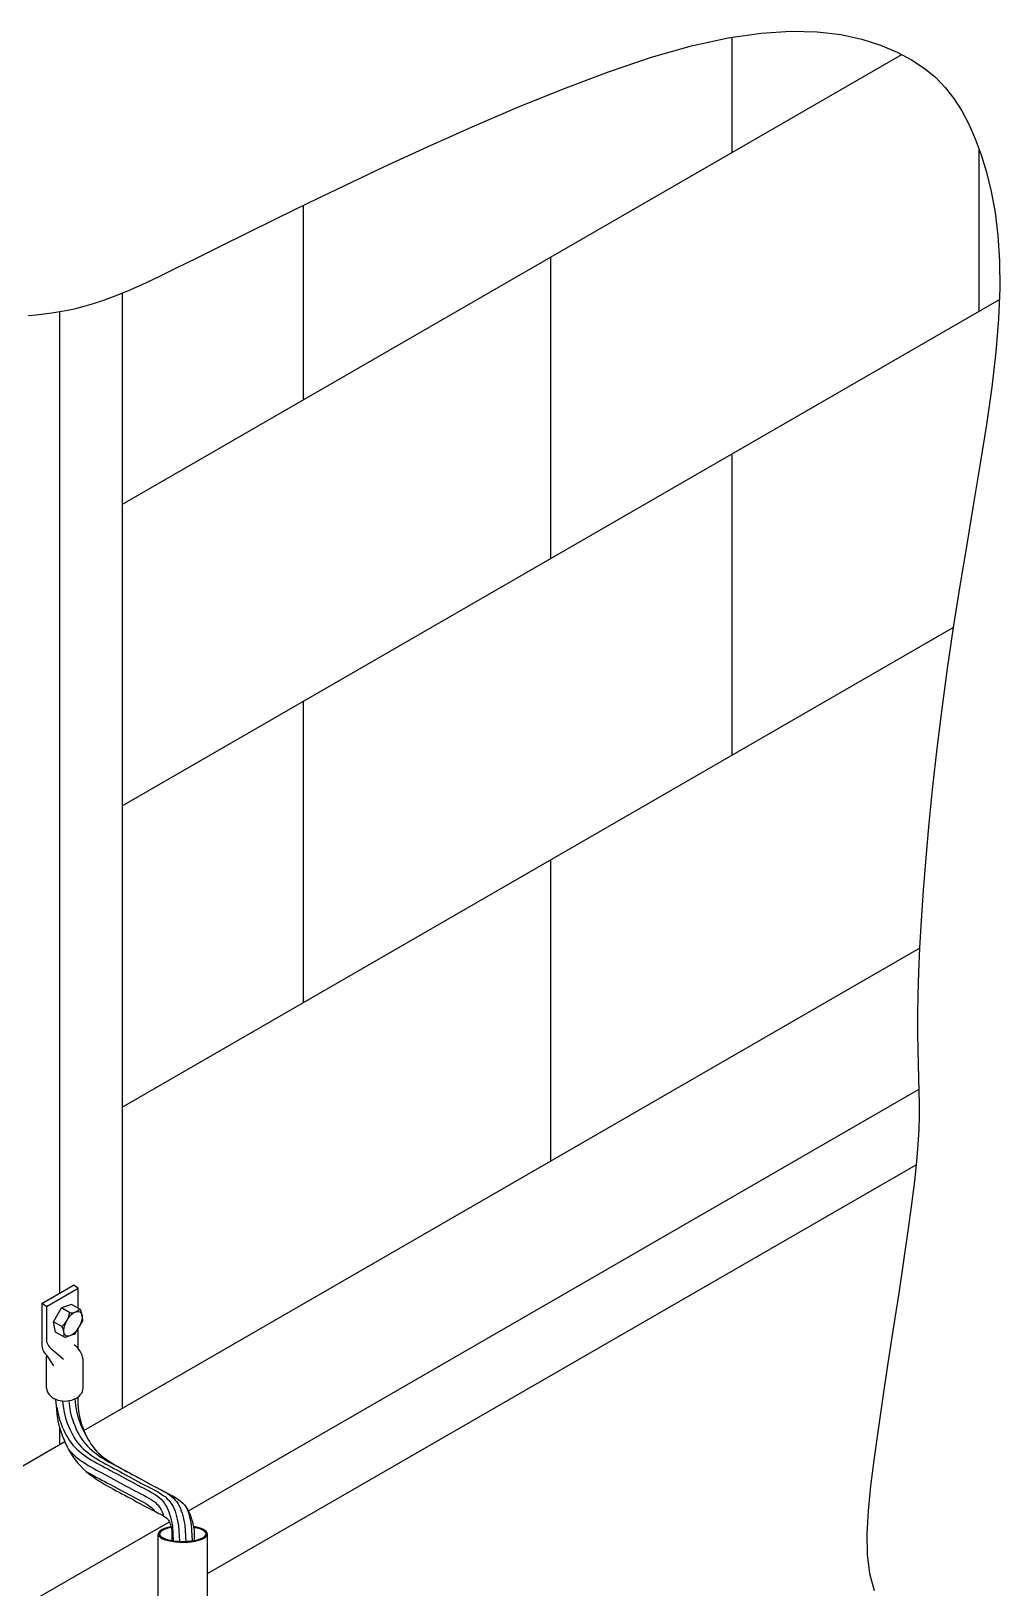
# Model space of a CAD drawing. Header units: millimetres. Extents: x -5253.2 to -5234.9, y -4643.3 to -4625.2.
# Drawn here: x -5244.21 to -5238.65, y -4634.15 to -4625.21 of the extents above; entities that cross this region are included whole.
import ezdxf

# ---------------------------------------------------------------- set-up
doc = ezdxf.new("R2010")
doc.units = ezdxf.units.MM
doc.header["$LTSCALE"] = 10
doc.layers.add('Termotécnica', color=7, linetype='Continuous')

msp = doc.modelspace()

# ---------------------------------------------------------------- linework, layer by layer
at = {"layer": 'Termotécnica', "color": 2}
for p, q in [((-5240.1901, -4625.9029), (-5240.1901, -4625.2413)), ((-5243.6905, -4627.9239), (-5239.216, -4625.3405)), ((-5238.7717, -4626.8152), (-5238.7717, -4625.8857)), ((-5242.6515, -4627.324), (-5242.6515, -4626.2069)), ((-5241.2311, -4628.2352), (-5241.2311, -4626.5039)), ((-5243.6925, -4629.6562), (-5238.6546, -4626.7476)), ((-5240.1901, -4629.3654), (-5240.1901, -4627.6341)), ((-5243.6925, -4631.3875), (-5238.9198, -4628.6319)), ((-5242.6515, -4630.7864), (-5242.6515, -4629.0552)), ((-5241.2311, -4631.6976), (-5241.2311, -4629.9664)), ((-5243.9124, -4633.2456), (-5239.1134, -4630.475)), ((-5243.3123, -4633.707), (-5239.1191, -4631.2861)), ((-5243.2015, -4634.068), (-5239.1326, -4631.7189)), ((-5244.126, -4633.0023), (-5244.126, -4632.8196)), ((-5243.9166, -4633.0023), (-5243.9166, -4632.838)), ((-5244.051, -4633.3257), (-5244.051, -4633.2306)), ((-5244.4096, -4633.5327), (-5244.0219, -4633.3089)), ((-5244.4938, -4634.3892), (-5243.4214, -4633.77)), ((-5243.4852, -4634.7728), (-5243.4852, -4633.8405)), ((-5243.2031, -4634.7713), (-5243.2031, -4633.8405))]:
    msp.add_line(p, q, dxfattribs=at)
at = {"layer": 'Termotécnica', "color": 3}
for p, q in [((-5243.6905, -4633.1175), (-5243.6905, -4626.7103)), ((-5244.051, -4632.4572), (-5244.051, -4626.8176)), ((-5244.0865, -4632.6207), (-5244.0409, -4632.5417)), ((-5243.9838, -4632.5219), (-5244.0409, -4632.5417)), ((-5243.9936, -4632.569), (-5244.0409, -4632.5417)), ((-5243.9323, -4632.5516), (-5243.9838, -4632.5219)), ((-5243.9179, -4632.6097), (-5243.9279, -4632.5578)), ((-5244.0751, -4632.68), (-5244.0865, -4632.6207)), ((-5244.0392, -4632.648), (-5244.0865, -4632.6207)), ((-5243.9612, -4632.6891), (-5243.9189, -4632.616)), ((-5244.0236, -4632.7098), (-5244.0751, -4632.68)), ((-5243.9661, -4632.6932), (-5244.016, -4632.7105)), ((-5243.4069, -4633.8214), (-5243.4069, -4633.8777)), ((-5243.2796, -4633.8182), (-5243.2796, -4633.8777))]:
    msp.add_line(p, q, dxfattribs=at)
at = {"layer": 'Termotécnica', "color": 2, "ltscale": 1.6}
for p, q in [((-5244.1541, -4632.5167), (-5243.9724, -4632.4118)), ((-5244.1262, -4632.5328), (-5243.9445, -4632.4279)), ((-5243.9445, -4632.4279), (-5243.9724, -4632.4118)), ((-5243.9445, -4632.5446), (-5243.9445, -4632.4279)), ((-5244.1541, -4632.5167), (-5244.1541, -4632.7531)), ((-5244.1262, -4632.5328), (-5244.1541, -4632.5167)), ((-5244.1262, -4632.5328), (-5244.1262, -4632.737)), ((-5243.9445, -4632.775), (-5243.9445, -4632.6602)), ((-5244.1269, -4632.8129), (-5244.0861, -4632.874)), ((-5244.0843, -4632.7876), (-5244.0291, -4632.836))]:
    msp.add_line(p, q, dxfattribs=at)
at = {"layer": 'Termotécnica', "color": 1}
for p, q in [((-5243.404, -4633.7957), (-5243.3989, -4633.879)), ((-5243.3682, -4633.7927), (-5243.3627, -4633.8826)), ((-5243.3324, -4633.7897), (-5243.3267, -4633.8827)), ((-5243.2965, -4633.7867), (-5243.2909, -4633.8794))]:
    msp.add_line(p, q, dxfattribs=at)
for points in [[(-5244.2303, -4626.8407), (-5244.1854, -4626.8361), (-5244.1405, -4626.8308), (-5244.0956, -4626.8246), (-5244.0507, -4626.8175), (-5244.0055, -4626.8094), (-5243.959, -4626.7996), (-5243.9098, -4626.7873), (-5243.8566, -4626.7718), (-5243.7981, -4626.7522), (-5243.7329, -4626.7278), (-5243.6598, -4626.6977), (-5243.5774, -4626.6612), (-5243.4844, -4626.6176), (-5243.3794, -4626.5666), (-5243.2608, -4626.5079), (-5243.1273, -4626.4414), (-5242.9773, -4626.3668), (-5242.8095, -4626.284), (-5242.6224, -4626.1927), (-5242.4145, -4626.0927), (-5242.1855, -4625.9844), (-5241.9398, -4625.871), (-5241.6829, -4625.7561), (-5241.4202, -4625.6436), (-5241.1574, -4625.537), (-5240.8998, -4625.4402), (-5240.6531, -4625.3569), (-5240.4226, -4625.2907), (-5240.2128, -4625.2446), (-5240.0234, -4625.2172), (-5239.8532, -4625.2064), (-5239.7008, -4625.2101), (-5239.5648, -4625.2261), (-5239.4441, -4625.2522), (-5239.3371, -4625.2864), (-5239.2426, -4625.3263), (-5239.1594, -4625.3705), (-5239.0862, -4625.4187), (-5239.0219, -4625.4717), (-5238.9654, -4625.5299), (-5238.9155, -4625.5937), (-5238.8711, -4625.6638), (-5238.8312, -4625.7406), (-5238.7945, -4625.8245), (-5238.7603, -4625.9163), (-5238.7292, -4626.0168), (-5238.702, -4626.127), (-5238.6798, -4626.248), (-5238.6635, -4626.3808), (-5238.654, -4626.5264), (-5238.6522, -4626.6857), (-5238.6591, -4626.8599), (-5238.6751, -4627.0493), (-5238.6991, -4627.2524), (-5238.7295, -4627.4668), (-5238.7646, -4627.6904), (-5238.8028, -4627.921), (-5238.8425, -4628.1562), (-5238.882, -4628.394), (-5238.9198, -4628.6319), (-5238.9545, -4628.8681), (-5238.9858, -4629.1004), (-5239.0137, -4629.3273), (-5239.0384, -4629.5468), (-5239.0598, -4629.7572), (-5239.0779, -4629.9567), (-5239.0929, -4630.1436), (-5239.1047, -4630.316), (-5239.1133, -4630.4727), (-5239.1193, -4630.6144), (-5239.1229, -4630.7424), (-5239.1245, -4630.8581), (-5239.1246, -4630.9626), (-5239.1236, -4631.0574), (-5239.1218, -4631.1436), (-5239.1197, -4631.2226), (-5239.1176, -4631.296), (-5239.1163, -4631.3671), (-5239.1163, -4631.4394), (-5239.1182, -4631.5166), (-5239.1228, -4631.6022), (-5239.1306, -4631.6998), (-5239.1424, -4631.8131), (-5239.1586, -4631.9456), (-5239.1798, -4632.0996), (-5239.2049, -4632.2714), (-5239.2329, -4632.4563), (-5239.2625, -4632.6492), (-5239.2926, -4632.8452), (-5239.3221, -4633.0394), (-5239.3496, -4633.2268), (-5239.3742, -4633.4027), (-5239.3945, -4633.5629), (-5239.4088, -4633.7081), (-5239.4157, -4633.8395), (-5239.4134, -4633.9586), (-5239.4003, -4634.0669), (-5239.3746, -4634.1658)], [(-5244.0671, -4633.1117), (-5244.0671, -4633.1117), (-5244.062, -4633.1432), (-5244.0563, -4633.1682), (-5244.0501, -4633.1887), (-5244.0434, -4633.2068), (-5244.0365, -4633.224), (-5244.0293, -4633.2407), (-5244.0216, -4633.2569), (-5244.0136, -4633.2725), (-5244.0049, -4633.2876), (-5243.9957, -4633.302), (-5243.9859, -4633.3159), (-5243.9753, -4633.3292), (-5243.9639, -4633.3418), (-5243.9518, -4633.3538), (-5243.939, -4633.3652), (-5243.9257, -4633.3761), (-5243.9118, -4633.3866), (-5243.8976, -4633.3966), (-5243.8831, -4633.4062), (-5243.8683, -4633.4154), (-5243.8533, -4633.4243), (-5243.8382, -4633.4329), (-5243.8228, -4633.4414), (-5243.8072, -4633.4498), (-5243.7914, -4633.4583), (-5243.7753, -4633.4668), (-5243.759, -4633.4754), (-5243.7423, -4633.4843), (-5243.7253, -4633.4935), (-5243.7081, -4633.503), (-5243.6906, -4633.5126), (-5243.673, -4633.5223), (-5243.6554, -4633.5319), (-5243.6377, -4633.5415), (-5243.62, -4633.551), (-5243.6025, -4633.5602), (-5243.5851, -4633.5691), (-5243.5681, -4633.5778), (-5243.5515, -4633.5863), (-5243.5354, -4633.5949), (-5243.5201, -4633.6035), (-5243.5057, -4633.6123), (-5243.4922, -4633.6214), (-5243.48, -4633.6309), (-5243.469, -4633.6408), (-5243.4591, -4633.6513), (-5243.4504, -4633.6623), (-5243.4427, -4633.674), (-5243.4358, -4633.6862), (-5243.4297, -4633.6992), (-5243.4244, -4633.7129), (-5243.4196, -4633.7274), (-5243.4153, -4633.7427), (-5243.4113, -4633.759), (-5243.4076, -4633.7766), (-5243.404, -4633.7957)], [(-5244.0346, -4633.0761), (-5244.0312, -4633.1088), (-5244.0262, -4633.1402), (-5244.0205, -4633.1652), (-5244.0142, -4633.1858), (-5244.0076, -4633.2038), (-5244.0007, -4633.221), (-5243.9934, -4633.2377), (-5243.9858, -4633.2539), (-5243.9777, -4633.2695), (-5243.9691, -4633.2846), (-5243.9599, -4633.2991), (-5243.95, -4633.3129), (-5243.9394, -4633.3262), (-5243.928, -4633.3388), (-5243.9159, -4633.3508), (-5243.9031, -4633.3622), (-5243.8898, -4633.3732), (-5243.876, -4633.3836), (-5243.8618, -4633.3936), (-5243.8472, -4633.4032), (-5243.8324, -4633.4124), (-5243.8175, -4633.4213), (-5243.8023, -4633.4299), (-5243.787, -4633.4384), (-5243.7714, -4633.4469), (-5243.7556, -4633.4553), (-5243.7395, -4633.4638), (-5243.7231, -4633.4724), (-5243.7065, -4633.4813), (-5243.6895, -4633.4905), (-5243.6722, -4633.5), (-5243.6548, -4633.5096), (-5243.6372, -4633.5193), (-5243.6195, -4633.5289), (-5243.6019, -4633.5385), (-5243.5842, -4633.548), (-5243.5667, -4633.5572), (-5243.5493, -4633.5661), (-5243.5322, -4633.5748), (-5243.5156, -4633.5833), (-5243.4996, -4633.5919), (-5243.4843, -4633.6005), (-5243.4698, -4633.6093), (-5243.4564, -4633.6184), (-5243.4441, -4633.6279), (-5243.4331, -4633.6378), (-5243.4233, -4633.6483), (-5243.4146, -4633.6593), (-5243.4068, -4633.671), (-5243.4, -4633.6833), (-5243.3939, -4633.6962), (-5243.3885, -4633.7099), (-5243.3837, -4633.7244), (-5243.3794, -4633.7397), (-5243.3755, -4633.7561), (-5243.3718, -4633.7737), (-5243.3682, -4633.7927)], [(-5243.9986, -4633.0748), (-5243.9954, -4633.1058), (-5243.9904, -4633.1372), (-5243.9847, -4633.1622), (-5243.9784, -4633.1828), (-5243.9718, -4633.2008), (-5243.9648, -4633.218), (-5243.9576, -4633.2347), (-5243.95, -4633.2509), (-5243.9419, -4633.2665), (-5243.9333, -4633.2816), (-5243.9241, -4633.2961), (-5243.9142, -4633.3099), (-5243.9036, -4633.3232), (-5243.8922, -4633.3358), (-5243.8801, -4633.3478), (-5243.8673, -4633.3593), (-5243.854, -4633.3702), (-5243.8402, -4633.3806), (-5243.8259, -4633.3906), (-5243.8114, -4633.4002), (-5243.7966, -4633.4094), (-5243.7816, -4633.4183), (-5243.7665, -4633.4269), (-5243.7511, -4633.4354), (-5243.7356, -4633.4439), (-5243.7197, -4633.4523), (-5243.7037, -4633.4608), (-5243.6873, -4633.4694), (-5243.6706, -4633.4783), (-5243.6536, -4633.4875), (-5243.6364, -4633.497), (-5243.619, -4633.5066), (-5243.6014, -4633.5163), (-5243.5837, -4633.526), (-5243.566, -4633.5356), (-5243.5484, -4633.545), (-5243.5308, -4633.5542), (-5243.5135, -4633.5631), (-5243.4964, -4633.5718), (-5243.4798, -4633.5803), (-5243.4637, -4633.5889), (-5243.4484, -4633.5975), (-5243.434, -4633.6063), (-5243.4206, -4633.6154), (-5243.4083, -4633.6249), (-5243.3973, -4633.6348), (-5243.3875, -4633.6453), (-5243.3787, -4633.6563), (-5243.371, -4633.668), (-5243.3641, -4633.6803), (-5243.3581, -4633.6932), (-5243.3527, -4633.7069), (-5243.3479, -4633.7214), (-5243.3436, -4633.7367), (-5243.3397, -4633.7531), (-5243.336, -4633.7707), (-5243.3324, -4633.7897)], [(-5243.9637, -4633.0628), (-5243.9637, -4633.0628), (-5243.9595, -4633.1028), (-5243.9545, -4633.1343), (-5243.9488, -4633.1593), (-5243.9426, -4633.1798), (-5243.9359, -4633.1978), (-5243.929, -4633.215), (-5243.9218, -4633.2317), (-5243.9141, -4633.2479), (-5243.906, -4633.2635), (-5243.8981, -4633.2774)], [(-5243.9637, -4633.0628), (-5243.9637, -4633.0628), (-5243.9595, -4633.1028), (-5243.9545, -4633.1343), (-5243.9488, -4633.1593), (-5243.9426, -4633.1798), (-5243.9359, -4633.1978), (-5243.929, -4633.215), (-5243.9218, -4633.2317), (-5243.9141, -4633.2479), (-5243.906, -4633.2635), (-5243.8981, -4633.2774)], [(-5243.9979, -4633.3577), (-5243.9899, -4633.3666), (-5243.9764, -4633.38), (-5243.9624, -4633.3926), (-5243.9479, -4633.4044), (-5243.933, -4633.4157), (-5243.9178, -4633.4263), (-5243.9025, -4633.4364), (-5243.887, -4633.4461), (-5243.8714, -4633.4553), (-5243.8558, -4633.4643), (-5243.8401, -4633.473), (-5243.8242, -4633.4815), (-5243.8083, -4633.49), (-5243.7921, -4633.4986), (-5243.7758, -4633.5072), (-5243.7593, -4633.516), (-5243.7425, -4633.5251), (-5243.7254, -4633.5345), (-5243.708, -4633.5441), (-5243.6904, -4633.5538), (-5243.6726, -4633.5635), (-5243.6548, -4633.5732), (-5243.6369, -4633.5828), (-5243.6191, -4633.5921), (-5243.6015, -4633.6011), (-5243.5845, -4633.6098), (-5243.5681, -4633.6182), (-5243.5527, -4633.6264), (-5243.5383, -4633.6345), (-5243.5251, -4633.6426), (-5243.5133, -4633.6505), (-5243.503, -4633.6585), (-5243.4942, -4633.6665), (-5243.4864, -4633.6748), (-5243.4795, -4633.6835), (-5243.4734, -4633.6927), (-5243.4678, -4633.7026), (-5243.4628, -4633.7134), (-5243.4582, -4633.7252), (-5243.4541, -4633.7374)], [(-5243.8987, -4633.4809), (-5243.8895, -4633.4864), (-5243.8734, -4633.4956), (-5243.8573, -4633.5045), (-5243.8412, -4633.5132), (-5243.8251, -4633.5218), (-5243.8089, -4633.5303), (-5243.7927, -4633.5389), (-5243.7764, -4633.5477), (-5243.7597, -4633.5567), (-5243.7427, -4633.566), (-5243.7253, -4633.5756), (-5243.7077, -4633.5853), (-5243.6898, -4633.5951), (-5243.6718, -4633.6048), (-5243.6537, -4633.6145), (-5243.6356, -4633.624), (-5243.6179, -4633.6331), (-5243.6008, -4633.6418), (-5243.5848, -4633.65), (-5243.57, -4633.6579), (-5243.5565, -4633.6655), (-5243.5446, -4633.6728), (-5243.5344, -4633.6797), (-5243.5261, -4633.6861), (-5243.5194, -4633.6922), (-5243.5137, -4633.6983), (-5243.5086, -4633.7046), (-5243.5051, -4633.7099)], [(-5243.3221, -4633.6906), (-5243.3169, -4633.704), (-5243.3121, -4633.7184), (-5243.3078, -4633.7337), (-5243.3038, -4633.7501), (-5243.3001, -4633.7677), (-5243.2965, -4633.7867)], [(-5243.3221, -4633.6906), (-5243.3169, -4633.704), (-5243.3121, -4633.7184), (-5243.3078, -4633.7337), (-5243.3038, -4633.7501), (-5243.3001, -4633.7677), (-5243.2965, -4633.7867)]]:
    msp.add_lwpolyline(points, dxfattribs=at)
at = {"layer": 'Termotécnica', "color": 3}
for points in [[(-5244.0743, -4633.068), (-5244.072, -4633.1047), (-5244.0672, -4633.1506), (-5244.061, -4633.1896), (-5244.0534, -4633.223), (-5244.0447, -4633.2513), (-5244.0362, -4633.2744), (-5244.028, -4633.2949), (-5244.0193, -4633.3149), (-5244.0098, -4633.335), (-5243.9995, -4633.355), (-5243.9881, -4633.3749), (-5243.9756, -4633.3947), (-5243.9617, -4633.4141), (-5243.9465, -4633.4331), (-5243.9303, -4633.451), (-5243.9135, -4633.4677), (-5243.8963, -4633.4831), (-5243.8789, -4633.4974), (-5243.8613, -4633.5106), (-5243.8438, -4633.5229), (-5243.8264, -4633.5344), (-5243.8092, -4633.5451), (-5243.7921, -4633.5553), (-5243.7753, -4633.5649), (-5243.7586, -4633.5741), (-5243.7421, -4633.583), (-5243.7258, -4633.5917), (-5243.7096, -4633.6003), (-5243.6935, -4633.6088), (-5243.6774, -4633.6174), (-5243.661, -4633.6263), (-5243.6441, -4633.6355), (-5243.6268, -4633.6451), (-5243.6091, -4633.6548), (-5243.5911, -4633.6647), (-5243.5729, -4633.6746), (-5243.5544, -4633.6845), (-5243.5359, -4633.6942), (-5243.5178, -4633.7034), (-5243.5009, -4633.712), (-5243.4853, -4633.7201), (-5243.4713, -4633.7275), (-5243.4592, -4633.7343), (-5243.4492, -4633.7405), (-5243.4415, -4633.7457), (-5243.4361, -4633.7498), (-5243.4326, -4633.753), (-5243.4299, -4633.7558), (-5243.4277, -4633.7587), (-5243.4255, -4633.7619), (-5243.4233, -4633.766), (-5243.4208, -4633.7713), (-5243.4181, -4633.7781), (-5243.4153, -4633.7866), (-5243.4124, -4633.7969), (-5243.4094, -4633.8092), (-5243.4069, -4633.8214)], [(-5243.947, -4633.0556), (-5243.9468, -4633.0943), (-5243.9426, -4633.1342), (-5243.9376, -4633.1657), (-5243.9319, -4633.1907), (-5243.9256, -4633.2112), (-5243.919, -4633.2293), (-5243.9121, -4633.2465), (-5243.9048, -4633.2632), (-5243.8972, -4633.2793), (-5243.8891, -4633.295), (-5243.8805, -4633.31), (-5243.8713, -4633.3245), (-5243.8614, -4633.3384), (-5243.8508, -4633.3517), (-5243.8394, -4633.3643), (-5243.8273, -4633.3763), (-5243.8146, -4633.3877), (-5243.8012, -4633.3986), (-5243.7874, -4633.4091), (-5243.7732, -4633.419), (-5243.7586, -4633.4286), (-5243.7438, -4633.4379), (-5243.7289, -4633.4468), (-5243.7137, -4633.4554), (-5243.6984, -4633.4639), (-5243.6828, -4633.4723), (-5243.667, -4633.4807), (-5243.6509, -4633.4892), (-5243.6345, -4633.4979), (-5243.6179, -4633.5068), (-5243.6009, -4633.516), (-5243.5836, -4633.5254), (-5243.5662, -4633.535), (-5243.5486, -4633.5447), (-5243.5309, -4633.5544), (-5243.5133, -4633.564), (-5243.4956, -4633.5735), (-5243.4781, -4633.5827), (-5243.4607, -4633.5916), (-5243.4436, -4633.6002), (-5243.427, -4633.6088), (-5243.411, -4633.6174), (-5243.3957, -4633.626), (-5243.3812, -4633.6348), (-5243.3678, -4633.6439), (-5243.3555, -4633.6533), (-5243.3445, -4633.6633), (-5243.3347, -4633.6738), (-5243.326, -4633.6848), (-5243.3182, -4633.6964), (-5243.3114, -4633.7087), (-5243.3053, -4633.7217), (-5243.2999, -4633.7354), (-5243.2951, -4633.7499), (-5243.2908, -4633.7652), (-5243.2869, -4633.7815), (-5243.2832, -4633.7991), (-5243.2796, -4633.8182)]]:
    msp.add_lwpolyline(points, dxfattribs=at)
for centre, radius, start, end in [((-5244.1142, -4632.552), 0.1218, 307.99693, 352.0248), ((-5243.986, -4632.4989), 0.0705, 263.81075, 314.50098), ((-5243.9368, -4632.5595), 0.00913, 10.88457, 60), ((-5244.0963, -4632.6897), 0.0707, 345.58178, 36.10648), ((-5243.9268, -4632.6114), 0.00913, 330, 10.88457), ((-5244.019, -4632.7019), 0.00913, 240, 289.11647), ((-5243.9691, -4632.6846), 0.00913, 289.11647, 330)]:
    msp.add_arc(centre, radius, start, end, dxfattribs=at)
at = {"layer": 'Termotécnica', "color": 2, "ltscale": 1.6}
for centre, start, end in [((-5244.0684, -4632.7502), 181.95655, 227.04675), ((-5244.0442, -4632.7118), 197.03702, 242.12723)]:
    msp.add_arc(centre, 0.0857, start, end, dxfattribs=at)
at = {"layer": 'Termotécnica', "color": 2}
msp.add_arc((-5244.0436, -4632.8564), 0.1283, 8.24164, 53.83282, dxfattribs=at)
at = {"layer": 'Termotécnica', "color": 3}
msp.add_ellipse((-5243.9746, -4632.6326), major_axis=(-0.0396, -0.0687), ratio=0.500279, dxfattribs=at)
at = {"layer": 'Termotécnica', "color": 2, "linetype": 'Continuous'}
msp.add_ellipse((-5244.0213, -4633.0023), major_axis=(-0.1047, 0), ratio=0.708671, start_param=0, end_param=3.141593, dxfattribs=at)
at = {"layer": 'Termotécnica', "color": 2}
for major_axis, ratio, start_param, end_param in [((-0.141, 0), 0.335126, 5.218543, 10.550931), ((-0.134, 0), 0.316594, 5.238243, 10.517209)]:
    msp.add_ellipse((-5243.344, -4633.8405), major_axis=major_axis, ratio=ratio, start_param=start_param, end_param=end_param, dxfattribs=at)

doc.saveas('drawing.dxf')
